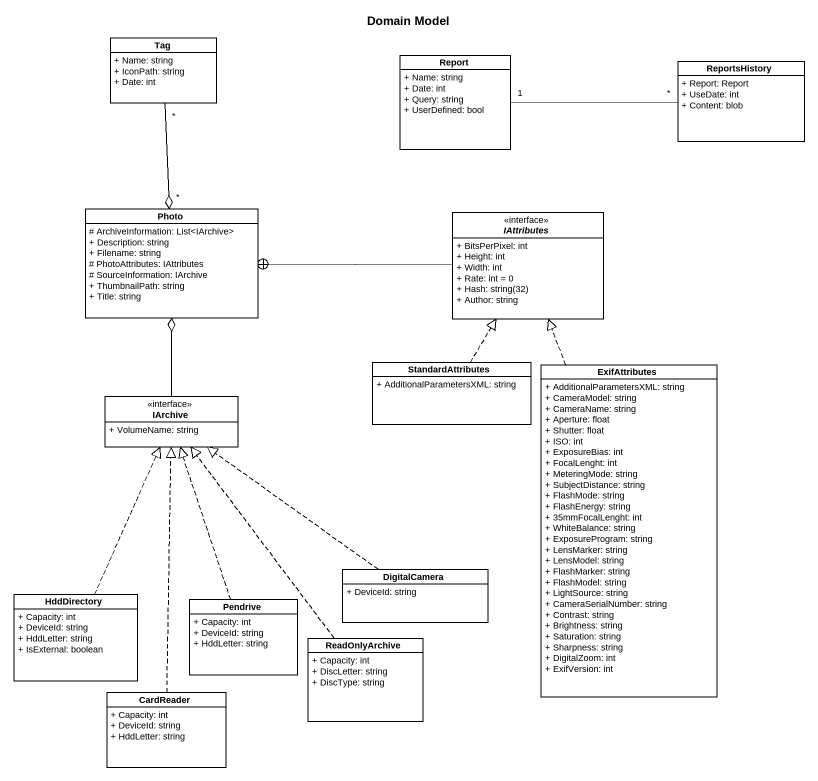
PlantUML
@startuml
title Domain Model
hide circle
hide empty members
skinparam classAttributeIconSize 0
class Tag {
  + Name: string
  + IconPath: string
  + Date: int
}
class Report {
  + Name: string
  + Date: int
  + Query: string
  + UserDefined: bool
}
class ReportsHistory {
  + Report: Report
  + UseDate: int
  + Content: blob
}
class Photo {
  # ArchiveInformation: List<IArchive>
  + Description: string
  + Filename: string
  # PhotoAttributes: IAttributes
  # SourceInformation: IArchive
  + ThumbnailPath: string
  + Title: string
}
abstract class IAttributes <<interface>> {
  + BitsPerPixel: int
  + Height: int
  + Width: int
  + Rate: int = 0
  {field} + Hash: string(32)
  + Author: string
}
class StandardAttributes {
  + AdditionalParametersXML: string
}
class ExifAttributes {
  + AdditionalParametersXML: string
  + CameraModel: string
  + CameraName: string
  + Aperture: float
  + Shutter: float
  + ISO: int
  + ExposureBias: int
  + FocalLenght: int
  + MeteringMode: string
  + SubjectDistance: string
  + FlashMode: string
  + FlashEnergy: string
  + 35mmFocalLenght: int
  + WhiteBalance: string
  + ExposureProgram: string
  + LensMarker: string
  + LensModel: string
  + FlashMarker: string
  + FlashModel: string
  + LightSource: string
  + CameraSerialNumber: string
  + Contrast: string
  + Brightness: string
  + Saturation: string
  + Sharpness: string
  + DigitalZoom: int
  + ExifVersion: int
}
class IArchive <<interface>> {
  + VolumeName: string
}
class HddDirectory {
  + Capacity: int
  + DeviceId: string
  + HddLetter: string
  + IsExternal: boolean
}
class Pendrive {
  + Capacity: int
  + DeviceId: string
  + HddLetter: string
}
class DigitalCamera {
  + DeviceId: string
}
class ReadOnlyArchive {
  + Capacity: int
  + DiscLetter: string
  + DiscType: string
}
class CardReader {
  + Capacity: int
  + DeviceId: string
  + HddLetter: string
}
Tag "*" --o "*" Photo
Report "1" -right- "*" ReportsHistory
IAttributes -left-+ Photo
StandardAttributes .up.|> IAttributes
ExifAttributes .up.|> IAttributes
IArchive -up-o Photo
HddDirectory .up.|> IArchive
Pendrive .up.|> IArchive
DigitalCamera .up.|> IArchive
ReadOnlyArchive .up.|> IArchive
CardReader .up.|> IArchive
@enduml
